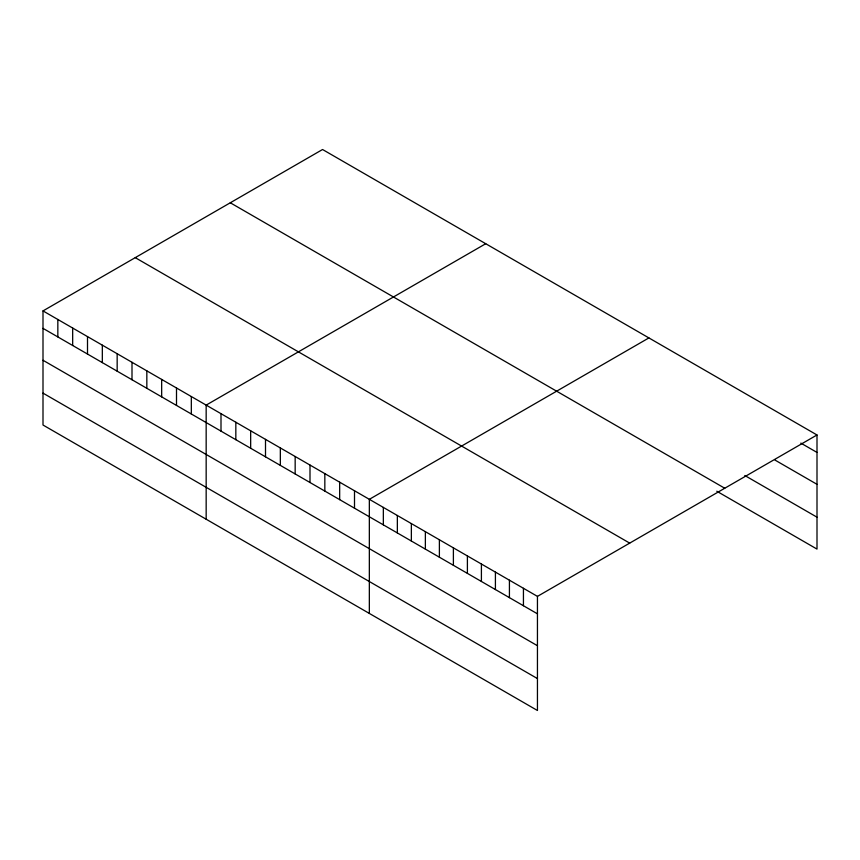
<?xml version="1.0" encoding="UTF-8"?>
<svg xmlns="http://www.w3.org/2000/svg" width="860" height="860" viewBox="0 0 860 860"><rect width="100%" height="100%" fill="white"/><g stroke="black" fill="none" stroke-linecap="round" stroke-linejoin="round"><path stroke-width="1.29" d="M537.446 645.72L537.446 596.378L43 310.911L43 425.023L537.446 710.489L537.446 645.72L43 360.265M43 310.911L322.554 149.511L817 434.977L817 549.088L716.778 491.221M485.717 243.724L206.163 405.114L206.163 519.225M648.891 337.926L369.338 499.327L369.338 613.427M537.446 596.378L817 434.977M800.832 443.094L817 452.425M774.967 460.057L817 484.32M744.803 475.505L817 517.183M230.297 202.777L724.743 488.243M135.256 257.656L629.703 543.122M43 328.359L537.446 613.825M43 393.127L537.446 678.583M523.439 588.294L523.439 605.741M509.421 580.199L509.421 597.646M495.414 572.115L495.414 589.562M481.406 564.031L481.406 581.478M467.399 555.936L467.399 573.384M453.392 547.852L453.392 565.299M439.385 539.768L439.385 557.216M425.367 531.673L425.367 549.121M411.36 523.589L411.36 541.037M397.352 515.495L397.352 532.942M383.345 507.411L383.345 524.858M354.503 490.759L354.503 508.206M339.668 482.191L339.668 499.638M324.833 473.634L324.833 491.081M309.998 465.066L309.998 482.514M295.163 456.499L295.163 473.946M280.338 447.942L280.338 465.389M265.503 439.374L265.503 456.821M250.668 430.806L250.668 448.253M235.833 422.249L235.833 439.696M220.999 413.681L220.999 431.129M191.328 396.557L191.328 414.004M176.504 387.989L176.504 405.436M161.669 379.432L161.669 396.879M146.834 370.864L146.834 388.312M131.999 362.296L131.999 379.744M117.164 353.739L117.164 371.187M102.329 345.172L102.329 362.619M87.505 336.604L87.505 354.051M72.67 328.047L72.67 345.494M57.835 319.479L57.835 336.926"/></g></svg>
